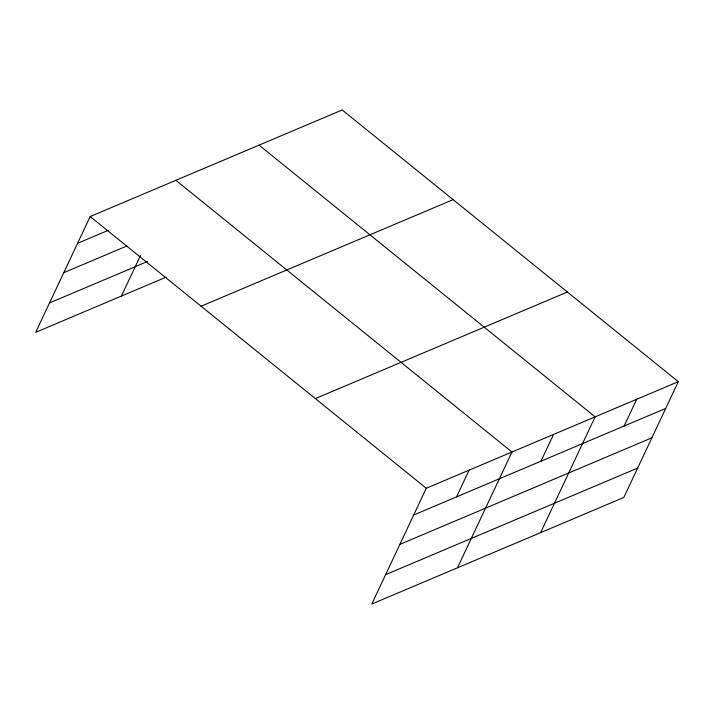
<?xml version="1.0" encoding="UTF-8"?>
<svg xmlns="http://www.w3.org/2000/svg" width="714" height="714" viewBox="0 0 714 714"><rect width="100%" height="100%" fill="white"/><g stroke="black" fill="none" stroke-linecap="round" stroke-linejoin="round"><path stroke-width="1.07" d="M678.3 381.678L426.276 488.26L371.798 604.026L623.822 497.453L678.3 381.678L342.202 109.974L90.178 216.547L35.7 332.322L166.014 277.211M121.389 296.087L140.435 255.603M456.532 496.882L469.116 470.142M457.487 567.791L511.965 452.024L175.867 180.312M540.962 461.182L553.546 434.433M540.65 532.626L595.128 416.851L259.039 145.138M624.134 426.008L636.718 399.269M77.594 243.296L108.198 230.354M63.769 272.677L127.012 245.928M49.525 302.941L147.387 261.556M201.089 306.217L453.113 199.634M315.365 398.591L567.389 292.017M413.692 515.008L665.716 408.426M399.867 544.38L651.891 437.807M385.622 574.654L637.647 468.072M90.178 216.547L426.276 488.26"/></g></svg>
